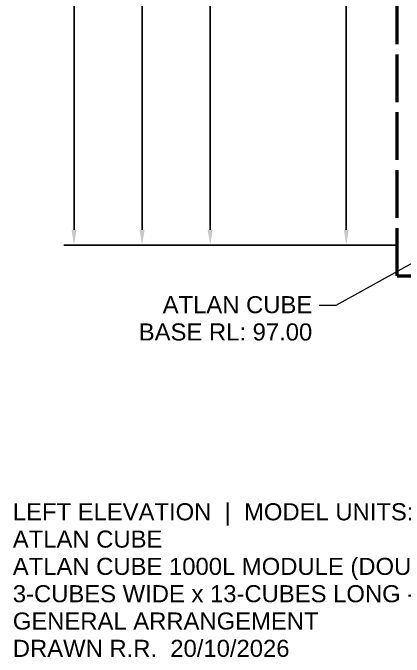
# Model space of a CAD drawing. Header units: millimetres. Extents: x -861 to 4297, y -853 to 3408.
# Drawn here: x -861 to -49, y -853 to 481 of the extents above; entities that cross this region are included whole.
import ezdxf
from ezdxf.enums import TextEntityAlignment as Align

# ---------------------------------------------------------------- set-up
doc = ezdxf.new("R2010")
doc.units = ezdxf.units.MM
doc.linetypes.add('DASH_99_21', pattern=[119.944444, 98.777778, -21.166667])
for name, color, linetype in [('ANNOTATIONS', 7, 'Continuous'), ('DIMENSIONS', 7, 'Continuous'), ('GEOFAB', 5, 'Continuous'), ('LEADERS', 7, 'Continuous'), ('TITLE', 7, 'Continuous')]:
    doc.layers.add(name, color=color, linetype=linetype)
doc.styles.add('ARIAL', font='arial.ttf')
doc.dimstyles.get("Standard").update_dxf_attribs({"dimtxt": 2.5, "dimasz": 2.5, "dimexe": 1.25, "dimexo": 0.625, "dimtad": 1, "dimcen": 2.5, "dimazin": 3, "dimtfac": 1, "dimtmove": 0, "dimatfit": 3})

msp = doc.modelspace()

# ---------------------------------------------------------------- linework, layer by layer
at = {"layer": 'GEOFAB', "color": 5, "linetype": 'DASH_99_21', "lineweight": 50}
for q in [(-63.5, 2088.2), (3513.5, -63.5)]:
    msp.add_line((-63.5, -63.5), q, dxfattribs=at)
at = {"layer": 'LEADERS', "lineweight": 18}
for p, q in [((-190.5, -124.2), (21.2, -7.1)), ((-225.8, -124.2), (-190.5, -124.2))]:
    msp.add_line(p, q, dxfattribs=at)

# ---------------------------------------------------------------- texts
at = {"layer": 'ANNOTATIONS', "style": 'ARIAL'}
for s, height, p in [('ATLAN CUBE', 35.36, (-239.9, -141.1)), ('BASE RL: 97.00', 35.362, (-239.9, -197.6))]:
    msp.add_text(s, height=height, dxfattribs=at).set_placement(p, align=Align.RIGHT)
at = {"layer": 'TITLE', "style": 'ARIAL'}
for s, height, p in [('LEFT ELEVATION  |  MODEL UNITS: mm (1:1)  |  PLOT 1:20 ON A3', 35.362, (-860.8, -570.1)), ('ATLAN CUBE', 35.36, (-860.8, -626.7)), ('ATLAN CUBE 1000L MODULE (DOUBLE STACK)', 35.362, (-860.8, -683.2)), ('3-CUBES WIDE x 13-CUBES LONG - 78m3', 35.362, (-860.8, -739.8)), ('GENERAL ARRANGEMENT', 35.362, (-860.8, -796.4)), ('DRAWN R.R.  20/10/2026', 35.362, (-860.8, -853))]:
    msp.add_text(s, height=height, dxfattribs=at).set_placement(p)

# ---------------------------------------------------------------- dimensions: what is measured, and where the dimension line sits
at = {"layer": 'DIMENSIONS'}
for base, p2 in [((-733.8, 0), (-63.5, 3000)), ((-592.7, 0), (-63.5, 3000)), ((-451.6, 0), (-63.5, 3000)), ((-169.3, 0), (-63.5, 1560))]:
    msp.add_linear_dim(base=base, p1=(-63.5, 0), p2=p2, angle=90, dimstyle='Standard', override={"dimtxt": 40.414222, "dimasz": 31.75, "dimexe": 21.166667, "dimexo": 0, "dimgap": 17.638889, "dimtad": 1, "dimtih": 0, "dimtoh": 0, "dimdec": 0, "dimtxsty": 'ARIAL', "dimclrd": 7, "dimclre": 7, "dimclrt": 7}, dxfattribs=at).render()

doc.saveas('drawing.dxf')
